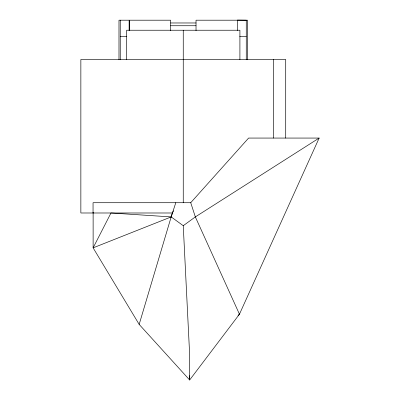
<?xml version="1.0" encoding="UTF-8"?>
<svg xmlns="http://www.w3.org/2000/svg" width="400" height="400" viewBox="0 0 400 400"><rect width="100%" height="100%" fill="white"/><g stroke="black" fill="none" stroke-linecap="round" stroke-linejoin="round"><path stroke-width="0.6" d="M93.05 212.99L93.05 202.715L190.725 202.715L248.605 138.065L319.145 138.065L239.45 314.205L189.65 380L139.165 324.4L172.345 212.99M175.79 202.715L171.175 216.915L93.125 247.85L139.165 324.4M172.45 212.99L173.465 210.825M246.265 59.705L246.265 20.2L237.43 20.085L237.35 30.52M238 315.38L239.45 314.205L195.34 216.915L190.725 202.715M189.47 375.645L189.65 380L189.65 354.595L183.255 225.695L195.34 216.915L319.145 138.065M170.615 22.97L196.025 22.97M170.615 25.74L196.025 25.74M120.25 36.59L126.77 36.59M239.745 36.59L246.265 36.59M172.56 212.99L80.855 212.99L80.855 59.455L285.71 59.455L285.71 138.065M183.255 225.695L171.175 216.915L110.98 212.99L93.125 247.85L93.125 212.325M273.39 59.455L273.39 138.065M247.535 59.705L247.535 20.2L196.025 20.2L196.025 30.68M239.91 59.6L239.91 30.235L126.6 30.235L126.6 59.6M183.255 30.235L183.255 202.715M170.615 30.68L170.615 20.2L129.29 20.2L129.29 30.52M129.145 30.52L129.145 20.2L118.98 20.2L118.98 59.705M120.25 20.2L120.25 59.705"/></g></svg>
